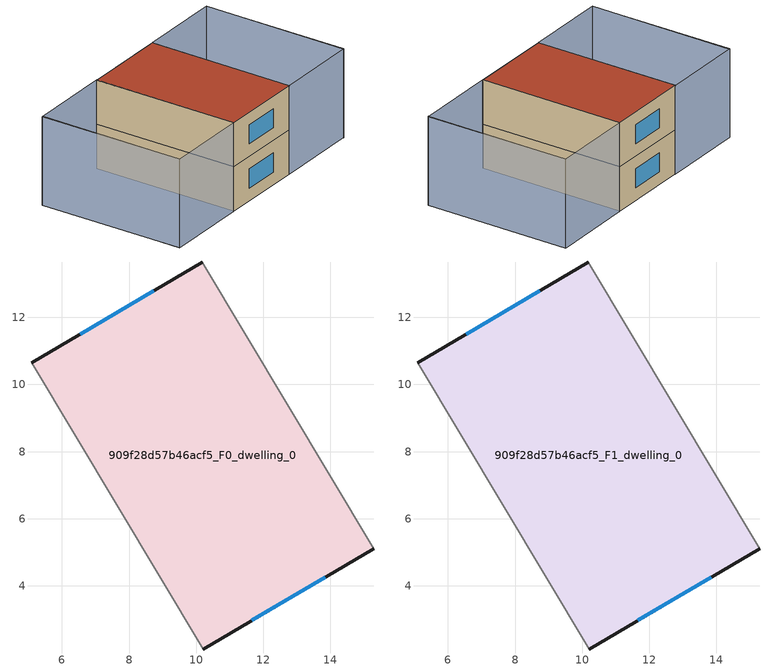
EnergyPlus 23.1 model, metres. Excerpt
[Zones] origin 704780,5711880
909f28d57b46acf5_F0_dwelling_0
 floor ground (EU_floor_Construction): 10.19,13.65 15.29,5.11 10.21,2.12 5.1,10.65 z0
 wall outside (EU_wall_Construction): 10.19,13.65 5.1,10.65 / 10.21,2.12 15.29,5.11 z0:3
 wall adiabatic (EU_wall_Construction): 15.29,5.11 10.19,13.65 / 5.1,10.65 10.21,2.12 z0:3
 window (EU_Window_Construction): 8.74,12.79 6.55,11.5 / 11.66,2.97 13.84,4.26 z0.85:2.15
909f28d57b46acf5_F1_dwelling_0
 floor to 909f28d57b46acf5_F0_dwelling_0 (EU_floor_Construction): 10.19,13.65 15.29,5.11 10.21,2.12 5.1,10.65 z3
 wall outside (EU_wall_Construction): 10.19,13.65 5.1,10.65 / 10.21,2.12 15.29,5.11 z3:6
 wall adiabatic (EU_wall_Construction): 15.29,5.11 10.19,13.65 / 5.1,10.65 10.21,2.12 z3:6
 window (EU_Window_Construction): 8.74,12.79 6.55,11.5 / 11.66,2.97 13.84,4.26 z3.85:5.15
 roof outside (EU_roof_Construction): 15.29,5.11 10.19,13.65 5.1,10.65 10.21,2.12 z6
shading: 0.15,7.74 5.22,-0.82 / 20.27,8.02 15.19,16.59 / 5.23,-0.85 0.13,7.72 / 0.13,7.72 5.11,10.69 / 5.11,10.69 10.21,2.12 / 10.21,2.12 5.23,-0.85 / 15.18,16.62 20.28,8.05 / 20.28,8.05 15.29,5.08 / 15.29,5.08 10.19,13.65 / 10.19,13.65 15.18,16.62 z0:6
[Building]
EU S2 Campaign: North Axis=0; Terrain=City; Solar Distribution=FullExterior
[Site:Location]
London: Latitude=51.5; Longitude=-0.5; Time Zone=0; Elevation=25
[SizingPeriod:WeatherFileDays]
AnnualSizingPeriod: Begin Month=1; Begin Day of Month=1; End Month=12; End Day of Month=31; Day of Week for Start Day=Monday; Use Weather File Daylight Saving Period=No; Use Weather File Rain and Snow Indicators=No
[MATERIAL]
EU_InternalMass_Material: Roughness=MediumRough; Thickness=0.1; Conductivity=1; Density=1800; Specific Heat=900; Thermal Absorptance=0.9; Solar Absorptance=0.7; Visible Absorptance=0.7
[MATERIAL:NOMASS] Roughness=MediumRough; Thermal Absorptance=0.9; Solar Absorptance=0.7; Visible Absorptance=0.7
Name | Thermal Resistance
EU_wall_NoMass | 0.71061
EU_roof_NoMass | 2.41608
EU_floor_NoMass | 1.75078
[WINDOWMATERIAL:SIMPLEGLAZINGSYSTEM]
EU_Window_SimpleGlazing: UFactor=2.64892; Solar Heat Gain Coefficient=0.76; Visible Transmittance=0.76
[CONSTRUCTION]
EU_wall_Construction: EU_wall_NoMass
EU_roof_Construction: EU_roof_NoMass
EU_floor_Construction: EU_floor_NoMass
EU_Window_Construction: EU_Window_SimpleGlazing
EU_InternalMass_Construction: EU_InternalMass_Material
[ZONE] Type=1; Multiplier=1; Ceiling Height=autocalculate; Floor Area=autocalculate; Part of Total Floor Area=Yes
Name | Volume
909f28d57b46acf5_F0_dwelling_0 | 175.858
909f28d57b46acf5_F1_dwelling_0 | 175.857
[INTERNALMASS] Construction=EU_InternalMass_Construction; Surface Area=58.6193
Name | Zone or ZoneList
909f28d57b46acf5_F0_dwelling_0_EU_InternalMass | 909f28d57b46acf5_F0_dwelling_0
909f28d57b46acf5_F1_dwelling_0_EU_InternalMass | 909f28d57b46acf5_F1_dwelling_0
[OTHEREQUIPMENT] Fuel Type=Electricity; Design Level Calculation Method=Watts/Area; Power per Zone Floor Area=1; Fraction Latent=0; Fraction Radiant=0; Fraction Lost=0; Carbon Dioxide Generation Rate=0; EndUse Subcategory=EU_Step8_InternalGains
Name | Zone or ZoneList or Space or SpaceList | Schedule
EU_Step8_InternalGain_909f28d57b46acf5_F0_dwelling_0_f000 | 909f28d57b46acf5_F0_dwelling_0 | EU_Step8_GainSchedule_909f28d57b46acf5_F0_dwelling_0_f000
EU_Step8_InternalGain_909f28d57b46acf5_F1_dwelling_0_f000 | 909f28d57b46acf5_F1_dwelling_0 | EU_Step8_GainSchedule_909f28d57b46acf5_F1_dwelling_0_f000
[ZONEVENTILATION:DESIGNFLOWRATE] Schedule=EU_AlwaysOn; Design Flow Rate Calculation Method=AirChanges/Hour; Air Changes per Hour=0.496673; Ventilation Type=Natural; Fan Pressure Rise=0; Fan Total Efficiency=1; Constant Term Coefficient=1; Temperature Term Coefficient=0; Velocity Term Coefficient=0; Velocity Squared Term Coefficient=0; Minimum Indoor Temperature=-100; Maximum Indoor Temperature=100; Delta Temperature=-100; Minimum Outdoor Temperature=-100; Maximum Outdoor Temperature=100; Maximum Wind Speed=40
Name | Zone or ZoneList or Space or SpaceList
EU_ConstantAir_909f28d57b46acf5_F0_dwelling_0 | 909f28d57b46acf5_F0_dwelling_0
EU_ConstantAir_909f28d57b46acf5_F1_dwelling_0 | 909f28d57b46acf5_F1_dwelling_0
[HVACTEMPLATE:THERMOSTAT] Constant Heating Setpoint=20; Constant Cooling Setpoint=50
EU_HeatOnly_909f28d57b46acf5_F0_dwelling_0; EU_HeatOnly_909f28d57b46acf5_F1_dwelling_0
[HVACTEMPLATE:ZONE:IDEALLOADSAIRSYSTEM] System Availability Schedule=EU_AlwaysOn; Maximum Heating Supply Air Temperature=50; Minimum Cooling Supply Air Temperature=13; Maximum Heating Supply Air Humidity Ratio=0.0156; Minimum Cooling Supply Air Humidity Ratio=0.0077; Heating Limit=NoLimit; Cooling Limit=NoLimit; Heating Availability Schedule=EU_AlwaysOn; Cooling Availability Schedule=EU_CoolingOff; Dehumidification Control Type=ConstantSensibleHeatRatio; Cooling Sensible Heat Ratio=0.7; Dehumidification Setpoint=60; Humidification Control Type=None; Humidification Setpoint=30; Outdoor Air Method=None; Outdoor Air Flow Rate per Person=0.00944; Outdoor Air Flow Rate per Zone Floor Area=0; Outdoor Air Flow Rate per Zone=0; Demand Controlled Ventilation Type=None; Outdoor Air Economizer Type=NoEconomizer; Heat Recovery Type=None; Sensible Heat Recovery Effectiveness=0.7; Latent Heat Recovery Effectiveness=0.65
Name | Template Thermostat
909f28d57b46acf5_F0_dwelling_0 | EU_HeatOnly_909f28d57b46acf5_F0_dwelling_0
909f28d57b46acf5_F1_dwelling_0 | EU_HeatOnly_909f28d57b46acf5_F1_dwelling_0
[SIZING:ZONE] Zone Cooling Design Supply Air Temperature Input Method=SupplyAirTemperature; Zone Cooling Design Supply Air Temperature=13; Zone Heating Design Supply Air Temperature Input Method=SupplyAirTemperature; Zone Heating Design Supply Air Temperature=50; Zone Cooling Design Supply Air Humidity Ratio=0.008; Zone Heating Design Supply Air Humidity Ratio=0.008; Cooling Design Air Flow Method=DesignDay; Cooling Design Air Flow Rate=0; Cooling Minimum Air Flow per Zone Floor Area=0.000762; Cooling Minimum Air Flow=0; Cooling Minimum Air Flow Fraction=0.2; Heating Design Air Flow Method=DesignDay; Heating Design Air Flow Rate=0; Heating Maximum Air Flow per Zone Floor Area=0.002032; Heating Maximum Air Flow=0.141576; Heating Maximum Air Flow Fraction=0.3; Account for Dedicated Outdoor Air System=No; Dedicated Outdoor Air System Control Strategy=NeutralSupplyAir; Dedicated Outdoor Air Low Setpoint Temperature for Design=autosize; Dedicated Outdoor Air High Setpoint Temperature for Design=autosize; Zone Load Sizing Method=Sensible Load Only No Latent Load; Zone Latent Cooling Design Supply Air Humidity Ratio Input Method=HumidityRatioDifference; Zone Cooling Design Supply Air Humidity Ratio Difference=0.005; Zone Latent Heating Design Supply Air Humidity Ratio Input Method=HumidityRatioDifference; Zone Humidification Design Supply Air Humidity Ratio Difference=0.005
909f28d57b46acf5_F0_dwelling_0; 909f28d57b46acf5_F1_dwelling_0
[SCHEDULE:CONSTANT]
Name | Hourly Value
EU_AlwaysOn | 1
EU_CoolingOff | 0
[SCHEDULE:FILE] Column Number=1; Rows to Skip at Top=0; Number of Hours of Data=8760; Column Separator=Comma; Interpolate to Timestep=No; Minutes per Item=60; Adjust Schedule for Daylight Savings=Yes
Name | File
EU_Step8_GainSchedule_909f28d57b46acf5_F0_dwelling_0_f000 | ../../schedules/909f28d57b46acf5/909f28d57b46acf5_F0_dwelling_0_f000_gain.csv
EU_Step8_GainSchedule_909f28d57b46acf5_F1_dwelling_0_f000 | ../../schedules/909f28d57b46acf5/909f28d57b46acf5_F1_dwelling_0_f000_gain.csv
